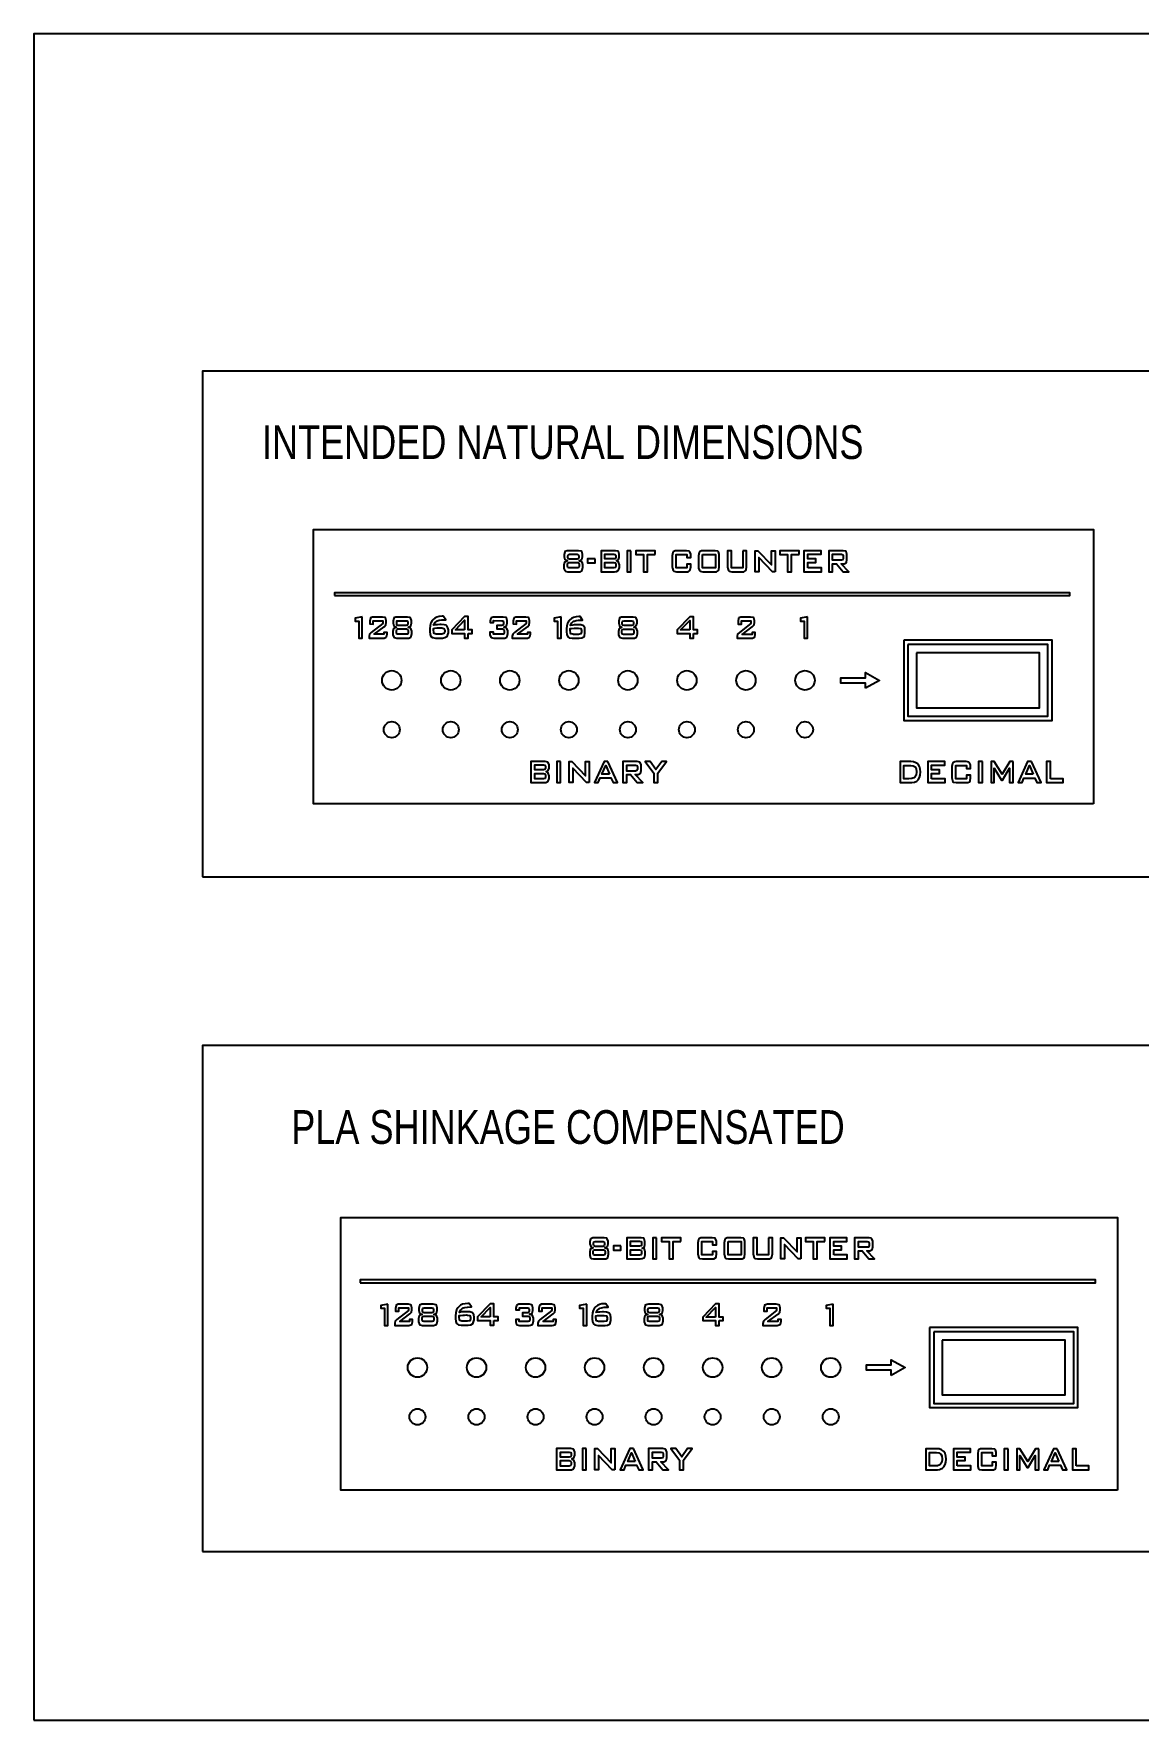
# Model space of a CAD drawing. Header units: inches. Extents: x 490 to 536, y 222.5 to 242.5.
# Drawn here: x 490 to 503.1, y 222.46 to 242.46 of the extents above; entities that cross this region are included whole.
import ezdxf

# ---------------------------------------------------------------- set-up
doc = ezdxf.new("R2010")
doc.units = ezdxf.units.IN
doc.header["$MEASUREMENT"] = 0
doc.styles.get("Standard").update_dxf_attribs({"font": 'arial.ttf'})

msp = doc.modelspace()

# ---------------------------------------------------------------- linework, layer by layer
at = {"color": 3}
for points in [[(490.004, 222.456), (536.004, 222.456), (536.004, 242.456), (490.004, 242.456)], [(492.004, 232.456), (514.004, 232.456), (514.004, 238.456), (492.004, 238.456)], [(492.004, 224.456), (514.004, 224.456), (514.004, 230.456), (492.004, 230.456)]]:
    msp.add_lwpolyline(points, close=True, dxfattribs=at)
at = {"color": 1}
for points in [[(502.571, 233.325), (493.321, 233.325), (493.321, 236.575), (502.571, 236.575)], [(500.37, 235.213), (500.37, 234.363), (502.03, 234.363), (502.03, 235.213)], [(502.856, 225.184), (493.646, 225.184), (493.646, 228.419), (502.856, 228.419)], [(500.675, 227.064), (500.675, 226.214), (502.335, 226.214), (502.335, 227.064)]]:
    msp.add_lwpolyline(points, close=True, dxfattribs=at)
at = {"color": 2, "linetype": 'ByBlock', "flags": 128}
for points in [[(496.503, 236.222), (496.51, 236.254), (496.51, 236.286), (496.501, 236.315), (496.496, 236.32), (496.464, 236.325), (496.328, 236.325), (496.303, 236.315), (496.301, 236.313), (496.294, 236.278), (496.294, 236.254), (496.303, 236.222), (496.306, 236.219), (496.333, 236.207), (496.326, 236.204), (496.301, 236.19), (496.299, 236.19), (496.291, 236.155), (496.291, 236.116), (496.301, 236.089), (496.308, 236.081), (496.338, 236.076), (496.481, 236.076), (496.505, 236.089), (496.508, 236.093), (496.515, 236.13), (496.515, 236.16), (496.505, 236.19), (496.501, 236.194), (496.471, 236.207), (496.478, 236.207)], [(496.469, 236.261), (496.469, 236.249), (496.464, 236.229), (496.449, 236.224), (496.355, 236.224), (496.34, 236.229), (496.335, 236.249), (496.335, 236.261), (496.34, 236.278), (496.355, 236.283), (496.449, 236.283), (496.464, 236.278)], [(496.661, 236.229), (496.572, 236.229), (496.572, 236.18), (496.661, 236.18)], [(496.949, 236.158), (496.939, 236.19), (496.939, 236.192), (496.915, 236.204), (496.939, 236.219), (496.947, 236.246), (496.947, 236.283), (496.937, 236.315), (496.932, 236.32), (496.902, 236.325), (496.732, 236.325), (496.732, 236.076), (496.89, 236.076), (496.912, 236.079), (496.934, 236.089), (496.939, 236.093), (496.949, 236.125)], [(496.905, 236.268), (496.905, 236.244), (496.9, 236.229), (496.883, 236.227), (496.776, 236.227), (496.776, 236.286), (496.883, 236.286), (496.9, 236.281)], [(497.085, 236.325), (497.04, 236.325), (497.04, 236.076), (497.085, 236.076)], [(497.373, 236.281), (497.373, 236.325), (497.144, 236.325), (497.144, 236.281), (497.235, 236.281), (497.235, 236.076), (497.282, 236.076), (497.282, 236.281)], [(497.932, 236.281), (498.087, 236.281), (498.087, 236.123), (497.932, 236.123)], [(498.41, 236.325), (498.41, 236.123), (498.277, 236.123), (498.277, 236.325), (498.23, 236.325), (498.23, 236.135), (498.233, 236.116), (498.24, 236.089), (498.25, 236.081), (498.28, 236.076), (498.422, 236.076), (498.447, 236.089), (498.452, 236.098), (498.457, 236.135), (498.457, 236.325)], [(498.795, 236.076), (498.763, 236.076), (498.6, 236.246), (498.6, 236.076), (498.558, 236.076), (498.558, 236.325), (498.59, 236.325), (498.753, 236.158), (498.753, 236.325), (498.795, 236.325)], [(499.08, 236.281), (499.08, 236.325), (498.851, 236.325), (498.851, 236.281), (498.942, 236.281), (498.942, 236.076), (498.989, 236.076), (498.989, 236.281)], [(499.184, 236.123), (499.184, 236.185), (499.278, 236.185), (499.278, 236.227), (499.184, 236.227), (499.184, 236.283), (499.342, 236.283), (499.342, 236.325), (499.137, 236.325), (499.137, 236.076), (499.344, 236.076), (499.344, 236.123)], [(499.603, 236.264), (499.603, 236.234), (499.598, 236.217), (499.581, 236.214), (499.477, 236.214), (499.477, 236.283), (499.581, 236.283), (499.598, 236.278)], [(496.473, 236.162), (496.473, 236.143), (496.469, 236.125), (496.454, 236.121), (496.35, 236.121), (496.335, 236.125), (496.333, 236.143), (496.333, 236.162), (496.335, 236.18), (496.35, 236.185), (496.454, 236.185), (496.469, 236.18)], [(496.907, 236.162), (496.907, 236.143), (496.902, 236.125), (496.883, 236.121), (496.776, 236.121), (496.776, 236.185), (496.883, 236.185), (496.902, 236.18)], [(493.898, 235.54), (493.814, 235.525), (493.814, 235.49), (493.857, 235.49), (493.857, 235.288), (493.898, 235.288)], [(494.482, 235.489), (494.482, 235.497), (494.473, 235.528), (494.468, 235.533), (494.437, 235.538), (494.311, 235.538), (494.299, 235.538), (494.275, 235.528), (494.272, 235.525), (494.267, 235.489), (494.267, 235.466), (494.275, 235.434), (494.277, 235.432), (494.305, 235.418), (494.296, 235.416), (494.272, 235.403), (494.27, 235.401), (494.262, 235.368), (494.262, 235.343), (494.262, 235.329), (494.272, 235.3), (494.28, 235.294), (494.31, 235.288), (494.439, 235.288), (494.452, 235.289), (494.476, 235.3), (494.48, 235.306), (494.487, 235.343), (494.487, 235.368), (494.487, 235.372), (494.476, 235.403), (494.471, 235.408), (494.444, 235.418), (494.449, 235.42), (494.475, 235.434), (494.482, 235.466)], [(494.44, 235.473), (494.44, 235.461), (494.437, 235.442), (494.421, 235.437), (494.327, 235.437), (494.311, 235.442), (494.308, 235.461), (494.308, 235.473), (494.311, 235.492), (494.327, 235.495), (494.421, 235.495), (494.437, 235.492)], [(494.92, 235.386), (494.916, 235.412), (494.901, 235.436), (494.894, 235.441), (494.87, 235.448), (494.836, 235.45), (494.82, 235.45), (494.791, 235.448), (494.776, 235.447), (494.746, 235.441), (494.746, 235.443), (494.762, 235.472), (494.784, 235.491), (494.789, 235.495), (494.812, 235.5), (494.841, 235.505), (494.877, 235.507), (494.891, 235.507), (494.861, 235.546), (494.854, 235.548), (494.848, 235.548), (494.846, 235.548), (494.813, 235.545), (494.784, 235.538), (494.76, 235.526), (494.739, 235.508), (494.727, 235.496), (494.712, 235.471), (494.703, 235.438), (494.7, 235.4), (494.7, 235.368), (494.703, 235.333), (494.714, 235.307), (494.734, 235.295), (494.767, 235.29), (494.851, 235.29), (494.88, 235.294), (494.903, 235.306), (494.911, 235.318), (494.92, 235.352)], [(494.877, 235.38), (494.877, 235.366), (494.868, 235.342), (494.841, 235.337), (494.784, 235.337), (494.776, 235.337), (494.751, 235.345), (494.748, 235.35), (494.743, 235.39), (494.743, 235.398), (494.745, 235.404), (494.76, 235.405), (494.789, 235.409), (494.805, 235.409), (494.832, 235.41), (494.842, 235.409), (494.868, 235.404)], [(495.156, 235.345), (495.204, 235.345), (495.204, 235.388), (495.156, 235.388), (495.156, 235.545), (495.111, 235.545), (494.961, 235.388), (494.961, 235.345), (495.113, 235.345), (495.113, 235.288), (495.156, 235.288)], [(495.113, 235.388), (495.003, 235.388), (495.113, 235.5)], [(495.625, 235.368), (495.625, 235.374), (495.613, 235.404), (495.606, 235.41), (495.579, 235.42), (495.584, 235.42), (495.608, 235.434), (495.616, 235.466), (495.616, 235.489), (495.616, 235.497), (495.608, 235.528), (495.601, 235.533), (495.572, 235.538), (495.464, 235.538), (495.45, 235.538), (495.426, 235.528), (495.424, 235.525), (495.417, 235.489), (495.417, 235.473), (495.457, 235.473), (495.457, 235.497), (495.556, 235.495), (495.57, 235.492), (495.575, 235.473), (495.575, 235.461), (495.57, 235.442), (495.556, 235.437), (495.496, 235.437), (495.496, 235.398), (495.563, 235.398), (495.579, 235.392), (495.582, 235.374), (495.582, 235.356), (495.579, 235.337), (495.563, 235.334), (495.455, 235.334), (495.455, 235.358), (495.414, 235.358), (495.414, 235.337), (495.414, 235.329), (495.424, 235.298), (495.429, 235.294), (495.46, 235.288), (495.575, 235.288), (495.591, 235.289), (495.613, 235.3), (495.618, 235.306), (495.625, 235.343)], [(496.257, 235.54), (496.173, 235.525), (496.173, 235.49), (496.214, 235.49), (496.214, 235.288), (496.257, 235.288)], [(496.54, 235.382), (496.538, 235.41), (496.523, 235.434), (496.516, 235.437), (496.492, 235.446), (496.456, 235.447), (496.442, 235.447), (496.413, 235.446), (496.397, 235.444), (496.368, 235.439), (496.368, 235.441), (496.384, 235.47), (496.406, 235.489), (496.411, 235.49), (496.434, 235.497), (496.463, 235.502), (496.499, 235.502), (496.511, 235.502), (496.483, 235.544), (496.475, 235.544), (496.47, 235.544), (496.466, 235.544), (496.435, 235.542), (496.406, 235.535), (496.382, 235.523), (496.361, 235.506), (496.349, 235.494), (496.334, 235.466), (496.325, 235.435), (496.322, 235.398), (496.322, 235.365), (496.325, 235.331), (496.336, 235.305), (496.354, 235.293), (496.387, 235.288), (496.473, 235.288), (496.502, 235.291), (496.525, 235.303), (496.533, 235.315), (496.54, 235.349)], [(496.499, 235.377), (496.499, 235.363), (496.49, 235.339), (496.463, 235.332), (496.406, 235.332), (496.397, 235.334), (496.372, 235.341), (496.368, 235.348), (496.365, 235.387), (496.365, 235.394), (496.365, 235.401), (496.382, 235.403), (496.411, 235.406), (496.425, 235.406), (496.454, 235.406), (496.464, 235.406), (496.49, 235.401)], [(497.158, 235.489), (497.158, 235.497), (497.147, 235.528), (497.142, 235.533), (497.111, 235.538), (496.987, 235.538), (496.974, 235.537), (496.95, 235.528), (496.948, 235.525), (496.941, 235.489), (496.941, 235.466), (496.95, 235.434), (496.951, 235.432), (496.979, 235.418), (496.972, 235.416), (496.948, 235.403), (496.946, 235.401), (496.936, 235.368), (496.936, 235.341), (496.938, 235.329), (496.948, 235.3), (496.955, 235.294), (496.986, 235.288), (497.113, 235.288), (497.128, 235.289), (497.151, 235.3), (497.156, 235.306), (497.161, 235.341), (497.161, 235.368), (497.161, 235.372), (497.151, 235.403), (497.147, 235.408), (497.118, 235.418), (497.125, 235.42), (497.149, 235.434), (497.158, 235.466)], [(497.115, 235.473), (497.115, 235.459), (497.111, 235.442), (497.096, 235.437), (497.003, 235.437), (496.987, 235.442), (496.982, 235.459), (496.982, 235.473), (496.987, 235.49), (497.003, 235.495), (497.096, 235.495), (497.111, 235.49)], [(497.827, 235.344), (497.875, 235.344), (497.875, 235.387), (497.827, 235.387), (497.827, 235.542), (497.782, 235.542), (497.633, 235.387), (497.633, 235.344), (497.784, 235.344), (497.784, 235.288), (497.827, 235.288)], [(497.784, 235.387), (497.674, 235.387), (497.784, 235.499)], [(498.55, 235.489), (498.55, 235.497), (498.541, 235.528), (498.534, 235.533), (498.503, 235.538), (498.4, 235.538), (498.388, 235.537), (498.364, 235.528), (498.362, 235.525), (498.356, 235.489), (498.356, 235.456), (498.395, 235.456), (498.395, 235.495), (498.508, 235.495), (498.508, 235.463), (498.371, 235.356), (498.35, 235.336), (498.345, 235.31), (498.345, 235.288), (498.514, 235.288), (498.526, 235.289), (498.55, 235.298), (498.553, 235.301), (498.56, 235.337), (498.56, 235.356), (498.522, 235.356), (498.522, 235.332), (498.405, 235.332), (498.524, 235.422), (498.545, 235.446), (498.55, 235.473)], [(499.179, 235.54), (499.095, 235.525), (499.095, 235.49), (499.138, 235.49), (499.138, 235.288), (499.179, 235.288)], [(494.444, 235.374), (494.444, 235.356), (494.44, 235.337), (494.425, 235.334), (494.323, 235.334), (494.308, 235.337), (494.305, 235.356), (494.305, 235.374), (494.308, 235.392), (494.323, 235.398), (494.425, 235.398), (494.44, 235.392)], [(497.12, 235.374), (497.12, 235.355), (497.116, 235.337), (497.101, 235.332), (496.998, 235.332), (496.982, 235.337), (496.979, 235.355), (496.979, 235.374), (496.982, 235.392), (496.998, 235.396), (497.101, 235.396), (497.115, 235.392)], [(496.105, 233.689), (496.105, 233.69), (496.079, 233.705), (496.105, 233.718), (496.114, 233.747), (496.114, 233.784), (496.103, 233.814), (496.098, 233.819), (496.069, 233.826), (495.898, 233.826), (495.898, 233.575), (496.056, 233.575), (496.076, 233.576), (496.101, 233.588), (496.105, 233.592), (496.115, 233.624), (496.115, 233.657)], [(496.251, 233.826), (496.205, 233.826), (496.205, 233.575), (496.251, 233.575)], [(496.589, 233.575), (496.557, 233.575), (496.395, 233.745), (496.395, 233.575), (496.354, 233.575), (496.354, 233.826), (496.385, 233.826), (496.547, 233.657), (496.547, 233.826), (496.589, 233.826)], [(496.811, 233.826), (496.766, 233.826), (496.652, 233.575), (496.698, 233.575), (496.722, 233.63), (496.848, 233.63), (496.873, 233.575), (496.925, 233.575)], [(497.403, 233.689), (497.506, 233.826), (497.452, 233.826), (497.382, 233.729), (497.315, 233.826), (497.252, 233.826), (497.356, 233.687), (497.356, 233.575), (497.403, 233.575)], [(500.515, 233.736), (500.505, 233.766), (500.489, 233.793), (500.485, 233.797), (500.463, 233.811), (500.436, 233.822), (500.404, 233.824), (500.276, 233.824), (500.276, 233.575), (500.417, 233.575), (500.443, 233.579), (500.449, 233.581), (500.475, 233.594), (500.491, 233.61), (500.507, 233.637), (500.515, 233.665), (500.518, 233.701)], [(500.65, 233.621), (500.65, 233.684), (500.743, 233.684), (500.743, 233.726), (500.65, 233.726), (500.65, 233.782), (500.808, 233.782), (500.808, 233.824), (500.604, 233.824), (500.604, 233.575), (500.811, 233.575), (500.811, 233.621)], [(501.112, 233.765), (501.11, 233.784), (501.101, 233.811), (501.093, 233.819), (501.061, 233.824), (500.942, 233.824), (500.924, 233.823), (500.903, 233.811), (500.897, 233.803), (500.892, 233.765), (500.892, 233.633), (500.894, 233.615), (500.903, 233.586), (500.911, 233.579), (500.942, 233.575), (501.078, 233.575), (501.101, 233.586), (501.106, 233.595), (501.112, 233.633), (501.112, 233.663), (501.065, 233.663), (501.064, 233.621), (500.939, 233.621), (500.939, 233.78), (501.064, 233.78), (501.064, 233.742), (501.112, 233.742)], [(501.254, 233.824), (501.207, 233.824), (501.207, 233.575), (501.254, 233.575)], [(501.616, 233.824), (501.579, 233.824), (501.487, 233.674), (501.393, 233.824), (501.355, 233.824), (501.355, 233.575), (501.393, 233.575), (501.393, 233.746), (501.479, 233.604), (501.489, 233.604), (501.573, 233.745), (501.573, 233.575), (501.616, 233.575)], [(501.834, 233.824), (501.789, 233.824), (501.676, 233.575), (501.722, 233.575), (501.745, 233.629), (501.873, 233.629), (501.896, 233.575), (501.949, 233.575)], [(502.06, 233.621), (502.06, 233.824), (502.014, 233.824), (502.014, 233.575), (502.21, 233.575), (502.21, 233.621)], [(496.071, 233.767), (496.071, 233.744), (496.066, 233.729), (496.049, 233.725), (495.944, 233.725), (495.944, 233.784), (496.049, 233.784), (496.066, 233.781)], [(496.072, 233.661), (496.072, 233.643), (496.068, 233.625), (496.049, 233.62), (495.944, 233.62), (495.944, 233.685), (496.049, 233.685), (496.068, 233.679)], [(496.83, 233.674), (496.742, 233.674), (496.786, 233.777)], [(497.162, 233.763), (497.162, 233.732), (497.157, 233.718), (497.14, 233.712), (497.036, 233.712), (497.036, 233.783), (497.14, 233.783), (497.157, 233.778)], [(500.466, 233.665), (500.45, 233.64), (500.441, 233.633), (500.417, 233.624), (500.382, 233.621), (500.322, 233.621), (500.322, 233.78), (500.405, 233.78), (500.431, 233.775), (500.454, 233.761), (500.466, 233.739), (500.47, 233.701)], [(501.853, 233.674), (501.766, 233.674), (501.811, 233.777)], [(496.808, 228.073), (496.815, 228.105), (496.815, 228.137), (496.805, 228.166), (496.801, 228.171), (496.769, 228.176), (496.633, 228.176), (496.608, 228.166), (496.606, 228.164), (496.598, 228.129), (496.598, 228.105), (496.608, 228.073), (496.611, 228.07), (496.638, 228.058), (496.63, 228.055), (496.606, 228.041), (496.603, 228.041), (496.596, 228.006), (496.596, 227.967), (496.606, 227.94), (496.613, 227.932), (496.643, 227.927), (496.786, 227.927), (496.81, 227.94), (496.813, 227.945), (496.82, 227.982), (496.82, 228.011), (496.81, 228.041), (496.805, 228.046), (496.776, 228.058), (496.783, 228.058)], [(496.778, 228.014), (496.778, 227.994), (496.773, 227.977), (496.759, 227.972), (496.655, 227.972), (496.64, 227.977), (496.638, 227.994), (496.638, 228.014), (496.64, 228.031), (496.655, 228.036), (496.759, 228.036), (496.773, 228.031)], [(496.773, 228.112), (496.773, 228.1), (496.769, 228.08), (496.754, 228.075), (496.66, 228.075), (496.645, 228.08), (496.64, 228.1), (496.64, 228.112), (496.645, 228.129), (496.66, 228.134), (496.754, 228.134), (496.769, 228.129)], [(496.966, 228.08), (496.877, 228.08), (496.877, 228.031), (496.966, 228.031)], [(497.254, 228.009), (497.244, 228.041), (497.244, 228.043), (497.219, 228.055), (497.244, 228.07), (497.251, 228.097), (497.251, 228.134), (497.242, 228.166), (497.237, 228.171), (497.207, 228.176), (497.037, 228.176), (497.037, 227.927), (497.195, 227.927), (497.217, 227.93), (497.239, 227.94), (497.244, 227.945), (497.254, 227.977)], [(497.21, 228.12), (497.21, 228.095), (497.205, 228.08), (497.187, 228.078), (497.081, 228.078), (497.081, 228.137), (497.187, 228.137), (497.205, 228.132)], [(497.212, 228.014), (497.212, 227.994), (497.207, 227.977), (497.187, 227.972), (497.081, 227.972), (497.081, 228.036), (497.187, 228.036), (497.207, 228.031)], [(497.389, 228.176), (497.345, 228.176), (497.345, 227.927), (497.389, 227.927)], [(497.678, 228.132), (497.678, 228.176), (497.449, 228.176), (497.449, 228.132), (497.54, 228.132), (497.54, 227.927), (497.587, 227.927), (497.587, 228.132)], [(498.237, 228.132), (498.392, 228.132), (498.392, 227.974), (498.237, 227.974)], [(498.715, 228.176), (498.715, 227.974), (498.582, 227.974), (498.582, 228.176), (498.535, 228.176), (498.535, 227.986), (498.538, 227.967), (498.545, 227.94), (498.555, 227.932), (498.584, 227.927), (498.727, 227.927), (498.752, 227.94), (498.757, 227.95), (498.762, 227.986), (498.762, 228.176)], [(499.099, 227.927), (499.067, 227.927), (498.905, 228.097), (498.905, 227.927), (498.863, 227.927), (498.863, 228.176), (498.895, 228.176), (499.058, 228.009), (499.058, 228.176), (499.099, 228.176)], [(499.385, 228.132), (499.385, 228.176), (499.156, 228.176), (499.156, 228.132), (499.247, 228.132), (499.247, 227.927), (499.294, 227.927), (499.294, 228.132)], [(499.489, 227.974), (499.489, 228.036), (499.582, 228.036), (499.582, 228.078), (499.489, 228.078), (499.489, 228.134), (499.646, 228.134), (499.646, 228.176), (499.442, 228.176), (499.442, 227.927), (499.649, 227.927), (499.649, 227.974)], [(499.908, 228.115), (499.908, 228.085), (499.903, 228.068), (499.885, 228.065), (499.782, 228.065), (499.782, 228.134), (499.885, 228.134), (499.903, 228.129)], [(494.203, 227.391), (494.119, 227.376), (494.119, 227.341), (494.162, 227.341), (494.162, 227.139), (494.203, 227.139)], [(494.786, 227.34), (494.786, 227.348), (494.778, 227.379), (494.773, 227.384), (494.742, 227.39), (494.616, 227.39), (494.604, 227.39), (494.58, 227.379), (494.577, 227.376), (494.572, 227.34), (494.572, 227.317), (494.58, 227.285), (494.582, 227.283), (494.609, 227.269), (494.601, 227.268), (494.577, 227.254), (494.575, 227.252), (494.566, 227.22), (494.566, 227.194), (494.566, 227.18), (494.577, 227.151), (494.585, 227.146), (494.615, 227.139), (494.743, 227.139), (494.757, 227.14), (494.781, 227.151), (494.785, 227.158), (494.792, 227.194), (494.792, 227.22), (494.792, 227.223), (494.781, 227.254), (494.776, 227.259), (494.749, 227.269), (494.754, 227.271), (494.78, 227.285), (494.786, 227.317)], [(494.749, 227.225), (494.749, 227.207), (494.745, 227.189), (494.73, 227.185), (494.628, 227.185), (494.613, 227.189), (494.609, 227.207), (494.609, 227.225), (494.613, 227.244), (494.628, 227.249), (494.73, 227.249), (494.745, 227.244)], [(494.745, 227.324), (494.745, 227.312), (494.742, 227.293), (494.726, 227.288), (494.632, 227.288), (494.616, 227.293), (494.613, 227.312), (494.613, 227.324), (494.616, 227.343), (494.632, 227.347), (494.726, 227.347), (494.742, 227.343)], [(495.225, 227.238), (495.221, 227.263), (495.206, 227.287), (495.199, 227.293), (495.175, 227.299), (495.14, 227.301), (495.125, 227.301), (495.096, 227.299), (495.08, 227.298), (495.051, 227.293), (495.051, 227.294), (495.067, 227.324), (495.089, 227.342), (495.094, 227.346), (495.116, 227.351), (495.146, 227.356), (495.182, 227.358), (495.195, 227.358), (495.166, 227.397), (495.159, 227.399), (495.152, 227.399), (495.151, 227.399), (495.118, 227.396), (495.089, 227.389), (495.065, 227.377), (495.044, 227.36), (495.032, 227.348), (495.017, 227.322), (495.008, 227.289), (495.005, 227.251), (495.005, 227.219), (495.008, 227.184), (495.018, 227.159), (495.039, 227.147), (495.072, 227.141), (495.156, 227.141), (495.185, 227.145), (495.208, 227.157), (495.216, 227.169), (495.225, 227.203)], [(495.182, 227.231), (495.182, 227.217), (495.173, 227.193), (495.146, 227.188), (495.089, 227.188), (495.08, 227.188), (495.056, 227.196), (495.053, 227.202), (495.048, 227.241), (495.048, 227.25), (495.049, 227.255), (495.065, 227.256), (495.094, 227.26), (495.11, 227.26), (495.137, 227.262), (495.147, 227.26), (495.173, 227.255)], [(495.46, 227.196), (495.509, 227.196), (495.509, 227.239), (495.46, 227.239), (495.46, 227.396), (495.416, 227.396), (495.266, 227.239), (495.266, 227.196), (495.417, 227.196), (495.417, 227.14), (495.46, 227.14)], [(495.417, 227.239), (495.308, 227.239), (495.417, 227.351)], [(495.93, 227.22), (495.93, 227.225), (495.918, 227.256), (495.911, 227.261), (495.884, 227.271), (495.889, 227.271), (495.913, 227.285), (495.921, 227.317), (495.921, 227.34), (495.921, 227.348), (495.913, 227.379), (495.906, 227.384), (495.877, 227.39), (495.768, 227.39), (495.755, 227.39), (495.731, 227.379), (495.729, 227.376), (495.722, 227.34), (495.722, 227.324), (495.762, 227.324), (495.762, 227.348), (495.861, 227.347), (495.875, 227.343), (495.88, 227.324), (495.88, 227.312), (495.875, 227.293), (495.861, 227.288), (495.801, 227.288), (495.801, 227.249), (495.868, 227.249), (495.884, 227.244), (495.887, 227.225), (495.887, 227.207), (495.884, 227.189), (495.868, 227.185), (495.76, 227.185), (495.76, 227.209), (495.719, 227.209), (495.719, 227.189), (495.719, 227.18), (495.729, 227.149), (495.734, 227.146), (495.765, 227.139), (495.88, 227.139), (495.896, 227.14), (495.918, 227.151), (495.923, 227.158), (495.93, 227.194)], [(496.562, 227.391), (496.477, 227.376), (496.477, 227.341), (496.519, 227.341), (496.519, 227.139), (496.562, 227.139)], [(496.845, 227.233), (496.843, 227.261), (496.828, 227.285), (496.821, 227.288), (496.797, 227.297), (496.761, 227.299), (496.747, 227.299), (496.718, 227.297), (496.702, 227.295), (496.673, 227.29), (496.673, 227.292), (496.689, 227.321), (496.711, 227.34), (496.716, 227.341), (496.738, 227.348), (496.768, 227.354), (496.804, 227.354), (496.816, 227.354), (496.788, 227.395), (496.78, 227.395), (496.774, 227.395), (496.771, 227.395), (496.74, 227.393), (496.711, 227.386), (496.687, 227.374), (496.666, 227.357), (496.654, 227.345), (496.639, 227.317), (496.63, 227.287), (496.627, 227.249), (496.627, 227.216), (496.63, 227.182), (496.64, 227.156), (496.659, 227.144), (496.692, 227.139), (496.778, 227.139), (496.807, 227.142), (496.829, 227.154), (496.838, 227.166), (496.845, 227.201)], [(496.804, 227.228), (496.804, 227.214), (496.795, 227.19), (496.768, 227.183), (496.711, 227.183), (496.702, 227.185), (496.676, 227.192), (496.673, 227.199), (496.67, 227.238), (496.67, 227.245), (496.67, 227.252), (496.687, 227.254), (496.716, 227.257), (496.73, 227.257), (496.759, 227.257), (496.769, 227.257), (496.795, 227.252)], [(497.462, 227.34), (497.462, 227.348), (497.452, 227.379), (497.447, 227.384), (497.416, 227.39), (497.292, 227.39), (497.279, 227.388), (497.255, 227.379), (497.253, 227.376), (497.246, 227.34), (497.246, 227.317), (497.255, 227.285), (497.256, 227.283), (497.284, 227.269), (497.277, 227.268), (497.253, 227.254), (497.251, 227.252), (497.241, 227.22), (497.241, 227.192), (497.243, 227.18), (497.253, 227.151), (497.26, 227.146), (497.291, 227.139), (497.418, 227.139), (497.433, 227.14), (497.456, 227.151), (497.461, 227.158), (497.466, 227.192), (497.466, 227.22), (497.466, 227.223), (497.456, 227.254), (497.452, 227.259), (497.423, 227.269), (497.43, 227.271), (497.454, 227.285), (497.462, 227.317)], [(497.425, 227.225), (497.425, 227.206), (497.421, 227.189), (497.406, 227.183), (497.303, 227.183), (497.287, 227.189), (497.284, 227.206), (497.284, 227.225), (497.287, 227.244), (497.303, 227.247), (497.406, 227.247), (497.419, 227.244)], [(497.419, 227.324), (497.419, 227.311), (497.416, 227.293), (497.401, 227.288), (497.308, 227.288), (497.292, 227.293), (497.287, 227.311), (497.287, 227.324), (497.292, 227.341), (497.308, 227.347), (497.401, 227.347), (497.416, 227.341)], [(498.132, 227.195), (498.18, 227.195), (498.18, 227.238), (498.132, 227.238), (498.132, 227.393), (498.087, 227.393), (497.938, 227.238), (497.938, 227.195), (498.089, 227.195), (498.089, 227.139), (498.132, 227.139)], [(498.089, 227.238), (497.979, 227.238), (498.089, 227.35)], [(498.855, 227.34), (498.855, 227.348), (498.846, 227.379), (498.839, 227.384), (498.808, 227.39), (498.705, 227.39), (498.693, 227.388), (498.669, 227.379), (498.667, 227.376), (498.66, 227.34), (498.66, 227.307), (498.7, 227.307), (498.7, 227.347), (498.813, 227.347), (498.813, 227.314), (498.676, 227.207), (498.655, 227.187), (498.65, 227.161), (498.65, 227.139), (498.819, 227.139), (498.831, 227.14), (498.855, 227.149), (498.858, 227.152), (498.865, 227.189), (498.865, 227.207), (498.827, 227.207), (498.827, 227.183), (498.71, 227.183), (498.829, 227.273), (498.849, 227.297), (498.855, 227.324)], [(499.484, 227.391), (499.4, 227.376), (499.4, 227.341), (499.443, 227.341), (499.443, 227.139), (499.484, 227.139)], [(496.41, 225.54), (496.41, 225.542), (496.384, 225.556), (496.41, 225.569), (496.419, 225.598), (496.419, 225.635), (496.407, 225.666), (496.403, 225.67), (496.374, 225.677), (496.202, 225.677), (496.202, 225.426), (496.361, 225.426), (496.381, 225.427), (496.406, 225.439), (496.41, 225.443), (496.42, 225.475), (496.42, 225.508)], [(496.376, 225.618), (496.376, 225.595), (496.371, 225.58), (496.354, 225.576), (496.249, 225.576), (496.249, 225.635), (496.354, 225.635), (496.371, 225.632)], [(496.556, 225.677), (496.51, 225.677), (496.51, 225.426), (496.556, 225.426)], [(496.894, 225.426), (496.862, 225.426), (496.7, 225.596), (496.7, 225.426), (496.658, 225.426), (496.658, 225.677), (496.69, 225.677), (496.852, 225.508), (496.852, 225.677), (496.894, 225.677)], [(497.116, 225.677), (497.071, 225.677), (496.957, 225.426), (497.003, 225.426), (497.026, 225.481), (497.153, 225.481), (497.178, 225.426), (497.23, 225.426)], [(497.135, 225.526), (497.047, 225.526), (497.091, 225.628)], [(497.466, 225.614), (497.466, 225.583), (497.462, 225.569), (497.445, 225.563), (497.341, 225.563), (497.341, 225.634), (497.445, 225.634), (497.462, 225.63)], [(497.707, 225.54), (497.811, 225.677), (497.757, 225.677), (497.687, 225.58), (497.619, 225.677), (497.557, 225.677), (497.661, 225.539), (497.661, 225.426), (497.707, 225.426)], [(500.82, 225.587), (500.81, 225.618), (500.794, 225.644), (500.79, 225.648), (500.768, 225.663), (500.74, 225.673), (500.709, 225.676), (500.581, 225.676), (500.581, 225.426), (500.722, 225.426), (500.748, 225.43), (500.753, 225.432), (500.78, 225.445), (500.796, 225.461), (500.812, 225.488), (500.82, 225.516), (500.823, 225.552)], [(500.771, 225.516), (500.755, 225.491), (500.746, 225.484), (500.722, 225.475), (500.687, 225.472), (500.627, 225.472), (500.627, 225.631), (500.71, 225.631), (500.736, 225.626), (500.759, 225.612), (500.771, 225.59), (500.775, 225.552)], [(500.955, 225.472), (500.955, 225.535), (501.048, 225.535), (501.048, 225.577), (500.955, 225.577), (500.955, 225.634), (501.113, 225.634), (501.113, 225.676), (500.909, 225.676), (500.909, 225.426), (501.116, 225.426), (501.116, 225.472)], [(501.416, 225.616), (501.415, 225.635), (501.406, 225.663), (501.398, 225.67), (501.366, 225.676), (501.247, 225.676), (501.229, 225.674), (501.208, 225.663), (501.202, 225.654), (501.197, 225.616), (501.197, 225.484), (501.199, 225.467), (501.208, 225.438), (501.216, 225.43), (501.247, 225.426), (501.383, 225.426), (501.406, 225.438), (501.411, 225.446), (501.416, 225.484), (501.416, 225.515), (501.37, 225.515), (501.369, 225.472), (501.244, 225.472), (501.244, 225.631), (501.369, 225.631), (501.369, 225.593), (501.416, 225.593)], [(501.559, 225.676), (501.512, 225.676), (501.512, 225.426), (501.559, 225.426)], [(501.921, 225.676), (501.884, 225.676), (501.792, 225.525), (501.698, 225.676), (501.66, 225.676), (501.66, 225.426), (501.698, 225.426), (501.698, 225.597), (501.783, 225.455), (501.794, 225.455), (501.878, 225.596), (501.878, 225.426), (501.921, 225.426)], [(502.139, 225.676), (502.094, 225.676), (501.981, 225.426), (502.027, 225.426), (502.05, 225.48), (502.178, 225.48), (502.201, 225.426), (502.253, 225.426)], [(502.158, 225.525), (502.071, 225.525), (502.116, 225.628)], [(502.365, 225.472), (502.365, 225.676), (502.319, 225.676), (502.319, 225.426), (502.515, 225.426), (502.515, 225.472)], [(496.377, 225.513), (496.377, 225.494), (496.373, 225.477), (496.354, 225.471), (496.249, 225.471), (496.249, 225.536), (496.354, 225.536), (496.373, 225.53)]]:
    msp.add_lwpolyline(points, close=True, dxfattribs=at)
for points in [[(497.794, 236.286), (497.784, 236.313), (497.777, 236.32), (497.745, 236.325), (497.609, 236.325), (497.587, 236.313), (497.582, 236.305), (497.575, 236.266), (497.575, 236.135), (497.577, 236.118), (497.587, 236.089), (497.595, 236.081), (497.627, 236.076), (497.762, 236.076), (497.784, 236.089), (497.789, 236.098), (497.794, 236.135), (497.794, 236.165), (497.747, 236.165), (497.747, 236.123), (497.622, 236.123), (497.622, 236.281), (497.747, 236.281), (497.747, 236.244), (497.794, 236.244), (497.794, 236.286)], [(498.132, 236.286), (498.122, 236.313), (498.115, 236.32), (498.082, 236.325), (497.92, 236.325), (497.898, 236.313), (497.893, 236.305), (497.885, 236.266), (497.885, 236.135), (497.888, 236.118), (497.898, 236.089), (497.905, 236.081), (497.937, 236.076), (498.1, 236.076), (498.122, 236.089), (498.127, 236.098), (498.132, 236.135), (498.132, 236.286)], [(499.647, 236.286), (499.637, 236.315), (499.63, 236.32), (499.603, 236.325), (499.43, 236.325), (499.43, 236.076), (499.477, 236.076), (499.477, 236.17), (499.521, 236.17), (499.6, 236.076), (499.667, 236.076), (499.576, 236.17), (499.613, 236.17), (499.637, 236.182), (499.64, 236.185), (499.647, 236.219), (499.647, 236.286)], [(493.985, 235.337), (493.98, 235.312), (493.98, 235.288), (494.148, 235.288), (494.16, 235.289), (494.184, 235.298), (494.186, 235.303), (494.193, 235.337), (494.193, 235.356), (494.156, 235.356), (494.156, 235.334), (494.04, 235.334), (494.158, 235.423), (494.179, 235.446), (494.184, 235.473), (494.184, 235.489), (494.184, 235.497), (494.174, 235.528), (494.168, 235.533), (494.138, 235.538), (494.034, 235.538), (494.022, 235.538), (493.998, 235.528), (493.997, 235.525), (493.99, 235.489)], [(493.99, 235.49), (493.99, 235.489), (493.99, 235.458), (494.029, 235.456), (494.029, 235.495), (494.143, 235.495), (494.143, 235.463), (494.004, 235.356), (493.985, 235.337), (493.985, 235.336)], [(495.685, 235.337), (495.678, 235.312), (495.678, 235.288), (495.846, 235.288), (495.86, 235.289), (495.884, 235.298), (495.886, 235.303), (495.893, 235.337), (495.893, 235.356), (495.857, 235.356), (495.857, 235.334), (495.74, 235.334), (495.857, 235.423), (495.879, 235.446), (495.882, 235.473), (495.882, 235.489), (495.882, 235.497), (495.874, 235.528), (495.867, 235.533), (495.838, 235.538), (495.735, 235.538), (495.721, 235.538), (495.699, 235.528), (495.695, 235.525), (495.688, 235.489)], [(495.688, 235.49), (495.688, 235.489), (495.688, 235.458), (495.728, 235.456), (495.728, 235.495), (495.843, 235.495), (495.843, 235.463), (495.704, 235.356), (495.685, 235.337), (495.685, 235.336)], [(497.206, 233.784), (497.195, 233.814), (497.19, 233.819), (497.16, 233.826), (496.99, 233.826), (496.99, 233.575), (497.036, 233.575), (497.036, 233.67), (497.079, 233.67), (497.16, 233.575), (497.227, 233.575), (497.134, 233.67), (497.17, 233.67), (497.195, 233.682), (497.198, 233.685), (497.206, 233.718), (497.206, 233.784)], [(498.099, 228.137), (498.089, 228.164), (498.082, 228.171), (498.05, 228.176), (497.914, 228.176), (497.892, 228.164), (497.887, 228.157), (497.88, 228.117), (497.88, 227.986), (497.882, 227.969), (497.892, 227.94), (497.899, 227.932), (497.932, 227.927), (498.067, 227.927), (498.089, 227.94), (498.094, 227.95), (498.099, 227.986), (498.099, 228.016), (498.052, 228.016), (498.052, 227.974), (497.927, 227.974), (497.927, 228.132), (498.052, 228.132), (498.052, 228.095), (498.099, 228.095), (498.099, 228.137)], [(498.437, 228.137), (498.427, 228.164), (498.419, 228.171), (498.387, 228.176), (498.225, 228.176), (498.203, 228.164), (498.198, 228.157), (498.19, 228.117), (498.19, 227.986), (498.193, 227.969), (498.203, 227.94), (498.21, 227.932), (498.242, 227.927), (498.405, 227.927), (498.427, 227.94), (498.432, 227.95), (498.437, 227.986), (498.437, 228.137)], [(499.952, 228.137), (499.942, 228.166), (499.935, 228.171), (499.908, 228.176), (499.735, 228.176), (499.735, 227.927), (499.782, 227.927), (499.782, 228.021), (499.826, 228.021), (499.905, 227.927), (499.972, 227.927), (499.881, 228.021), (499.917, 228.021), (499.942, 228.033), (499.945, 228.036), (499.952, 228.07), (499.952, 228.137)], [(494.29, 227.189), (494.284, 227.163), (494.284, 227.139), (494.453, 227.139), (494.465, 227.14), (494.489, 227.149), (494.491, 227.154), (494.497, 227.189), (494.497, 227.207), (494.461, 227.207), (494.461, 227.185), (494.345, 227.185), (494.463, 227.274), (494.484, 227.297), (494.489, 227.324), (494.489, 227.34), (494.489, 227.348), (494.479, 227.379), (494.473, 227.384), (494.442, 227.39), (494.339, 227.39), (494.327, 227.39), (494.303, 227.379), (494.302, 227.376), (494.295, 227.34)], [(494.295, 227.341), (494.295, 227.34), (494.295, 227.309), (494.334, 227.307), (494.334, 227.347), (494.448, 227.347), (494.448, 227.314), (494.308, 227.207), (494.29, 227.189), (494.29, 227.187)], [(495.99, 227.189), (495.983, 227.163), (495.983, 227.139), (496.151, 227.139), (496.165, 227.14), (496.189, 227.149), (496.191, 227.154), (496.198, 227.189), (496.198, 227.207), (496.162, 227.207), (496.162, 227.185), (496.045, 227.185), (496.162, 227.274), (496.184, 227.297), (496.187, 227.324), (496.187, 227.34), (496.187, 227.348), (496.179, 227.379), (496.172, 227.384), (496.143, 227.39), (496.04, 227.39), (496.026, 227.39), (496.003, 227.379), (496, 227.376), (495.993, 227.34)], [(495.993, 227.341), (495.993, 227.34), (495.993, 227.309), (496.033, 227.307), (496.033, 227.347), (496.148, 227.347), (496.148, 227.314), (496.009, 227.207), (495.99, 227.189), (495.99, 227.187)], [(497.511, 225.635), (497.5, 225.666), (497.495, 225.67), (497.465, 225.677), (497.295, 225.677), (497.295, 225.426), (497.341, 225.426), (497.341, 225.521), (497.384, 225.521), (497.465, 225.426), (497.531, 225.426), (497.439, 225.521), (497.475, 225.521), (497.5, 225.533), (497.503, 225.536), (497.511, 225.569), (497.511, 225.635)]]:
    msp.add_lwpolyline(points, dxfattribs=at)
at = {"color": 2}
for points in [[(493.571, 235.794), (502.29, 235.794), (502.29, 235.826), (493.571, 235.826)], [(493.876, 227.645), (502.595, 227.645), (502.595, 227.677), (493.876, 227.677)]]:
    msp.add_lwpolyline(points, close=True, dxfattribs=at)
at = {"color": 7}
for points in [[(500.32, 235.263), (500.32, 234.313), (502.08, 234.313), (502.08, 235.263)], [(500.47, 235.113), (500.47, 234.463), (501.93, 234.463), (501.93, 235.113)], [(500.625, 227.114), (500.625, 226.164), (502.385, 226.164), (502.385, 227.114)], [(500.775, 226.964), (500.775, 226.314), (502.235, 226.314), (502.235, 226.964)]]:
    msp.add_lwpolyline(points, close=True, dxfattribs=at)
at = {"color": 2, "linetype": 'ByBlock'}
for points in [[(499.865, 234.694), (499.865, 234.756), (499.575, 234.756), (499.575, 234.819), (499.865, 234.819), (499.865, 234.881), (500.032, 234.788)], [(500.17, 226.545), (500.17, 226.607), (499.88, 226.607), (499.88, 226.67), (500.17, 226.67), (500.17, 226.732), (500.337, 226.639)]]:
    msp.add_lwpolyline(points, close=True, dxfattribs=at)
at = {"color": 1}
for centre, radius in [((494.249, 234.788), 0.115), ((494.949, 234.788), 0.115), ((495.649, 234.788), 0.115), ((496.349, 234.788), 0.115), ((497.049, 234.788), 0.115), ((497.749, 234.788), 0.115), ((498.449, 234.788), 0.115), ((499.149, 234.788), 0.115), ((494.249, 234.203), 0.095), ((494.949, 234.203), 0.095), ((495.649, 234.203), 0.095), ((496.349, 234.203), 0.095), ((497.049, 234.203), 0.095), ((497.749, 234.203), 0.095), ((498.449, 234.203), 0.095), ((499.149, 234.203), 0.095), ((494.554, 226.639), 0.115), ((495.254, 226.639), 0.115), ((495.954, 226.639), 0.115), ((496.654, 226.639), 0.115), ((497.354, 226.639), 0.115), ((498.054, 226.639), 0.115), ((498.754, 226.639), 0.115), ((499.454, 226.639), 0.115), ((494.554, 226.054), 0.095), ((495.254, 226.054), 0.095), ((495.954, 226.054), 0.095), ((496.654, 226.054), 0.095), ((497.354, 226.054), 0.095), ((498.054, 226.054), 0.095), ((498.754, 226.054), 0.095), ((499.454, 226.054), 0.095)]:
    msp.add_circle(centre, radius, dxfattribs=at)

# ---------------------------------------------------------------- texts
at = {"color": 3, "linetype": 'ByBlock', "char_height": 0.4, "attachment_point": 1}
for s, insert in [('{\\fBankGothic|b0|i0|c0|p34;\\W0.8;INTENDED NATURAL DIMENSIONS}', (492.71, 237.813)), ('{\\fBankGothic|b0|i0|c0|p34;\\W0.8;PLA SHINKAGE COMPENSATED}', (493.057, 229.691))]:
    msp.add_mtext_dynamic_manual_height_columns(s, width=14.82478, gutter_width=9.537, heights=[0.572], dxfattribs=dict(at, insert=insert))

doc.saveas('drawing.dxf')
